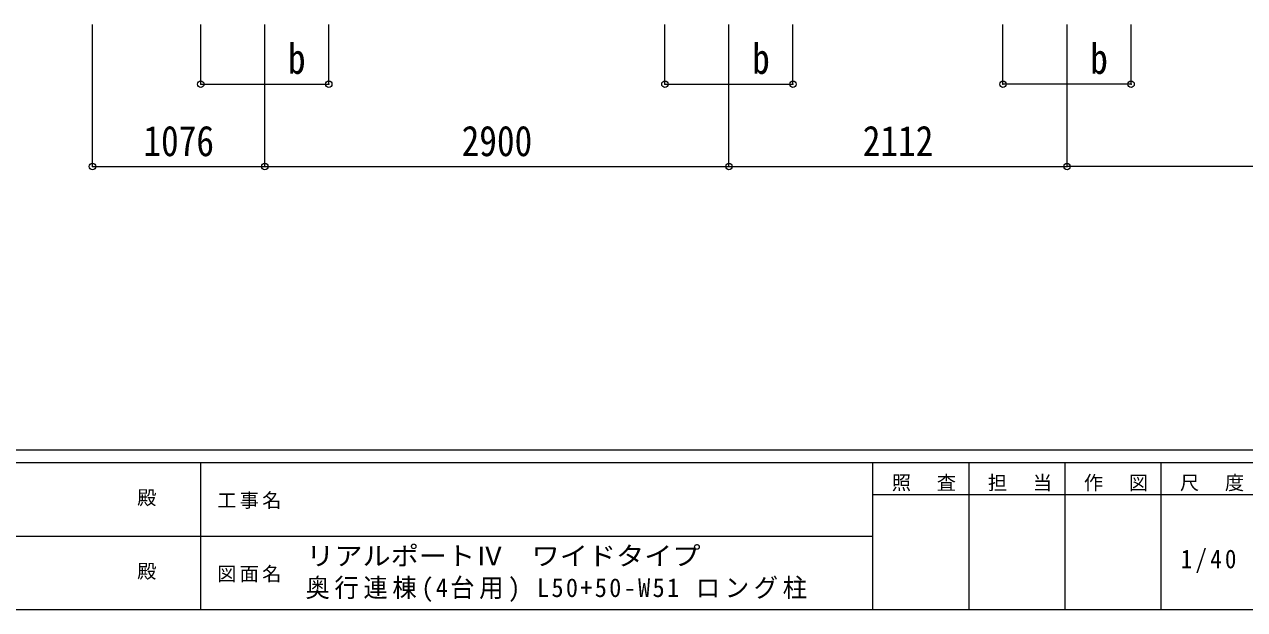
# Model space of a CAD drawing. Units: millimetres at full size, sheet at 1:40. Extents: x -11181 to 11305, y -7804 to 7716.
# Drawn here: x -1635 to 5988, y -7804 to -4143 of the extents above; entities that cross this region are included whole.
import ezdxf
from ezdxf.enums import TextEntityAlignment as Align

# ---------------------------------------------------------------- set-up
doc = ezdxf.new("R2010")
doc.units = ezdxf.units.MM
doc.header["$LTSCALE"] = 40
doc.header["$PDMODE"] = 32
doc.header["$PDSIZE"] = 40
doc.layers.add('0-A_寸法', color=6, linetype='Continuous', lineweight=9)
doc.layers.add('F-0_240', color=7, linetype='Continuous', lineweight=9)
doc.styles.add('ＭＳ ゴシック', font='')
doc.styles.get('ＭＳ ゴシック').set_extended_font_data('MS Gothic')

msp = doc.modelspace()

# ---------------------------------------------------------------- linework, layer by layer
at = {"layer": '0-A_寸法'}
for p, q in [((-1209.8, -5032.3), (-1209.8, -4142.91)), ((-533.81, -4517.32), (-533.81, -4142.91)), ((-133.81, -5032.3), (-133.81, -4142.91)), ((266.19, -4517.32), (266.19, -4142.91)), ((2366.19, -4517.32), (2366.19, -4142.91)), ((2766.19, -5032.3), (2766.19, -4142.91)), ((3166.19, -4517.32), (3166.19, -4142.91)), ((4478.19, -4517.32), (4478.19, -4142.91)), ((4878.19, -5032.3), (4878.19, -4142.91)), ((5278.19, -4517.32), (5278.19, -4142.91)), ((-533.81, -4517.32), (266.19, -4517.32)), ((2366.19, -4517.32), (3166.19, -4517.32)), ((5278.19, -4517.32), (4478.19, -4517.32)), ((-1209.8, -5032.3), (-133.81, -5032.3)), ((-133.81, -5032.3), (2766.19, -5032.3)), ((2766.19, -5032.3), (4878.19, -5032.3)), ((7778.19, -5032.3), (4878.19, -5032.3))]:
    msp.add_line(p, q, dxfattribs=at)
for p in [(-533.81, -4517.32), (266.19, -4517.32), (2366.19, -4517.32), (3166.19, -4517.32), (4478.19, -4517.32), (5278.19, -4517.32), (-1209.8, -5032.3), (-133.81, -5032.3), (2766.19, -5032.3), (4878.19, -5032.3)]:
    msp.add_point(p, dxfattribs=at)
at = {"layer": 'F-0_240', "color": 5}
for p, q in [((-11180.61, -6803.54), (10739.39, -6803.54)), ((-11180.61, -6883.54), (7183.72, -6883.54)), ((-536.28, -6883.54), (-536.28, -7803.54)), ((3663.72, -6883.54), (3663.72, -7803.54)), ((4263.72, -6883.54), (4263.72, -7803.54)), ((4863.72, -6883.54), (4863.72, -7803.54)), ((5463.72, -6883.54), (5463.72, -7803.54)), ((3663.72, -7083.54), (6063.72, -7083.54)), ((-4536.28, -7343.54), (3663.72, -7343.54)), ((-11180.61, -7803.54), (10739.39, -7803.54))]:
    msp.add_line(p, q, dxfattribs=at)

# ---------------------------------------------------------------- texts
at = {"layer": '0-A_寸法', "color": 7, "style": 'ＭＳ ゴシック', "width": 0.85}
for s, p in [('b', (11.19, -4509.32)), ('b', (2911.19, -4509.32)), ('b', (5023.19, -4509.32)), ('1076', (-891.8, -5024.3)), ('2900', (1096.19, -5024.3)), ('2112', (3602.19, -5024.3))]:
    msp.add_text(s, height=190.6, dxfattribs=at).set_placement(p, align=Align.BOTTOM_LEFT)
at = {"layer": 'F-0_240', "style": 'ＭＳ ゴシック'}
for p in [(-930.57, -7173.54), (-930.57, -7633.54)]:
    msp.add_text('殿', height=87.98, dxfattribs=at).set_placement(p, align=Align.BOTTOM_LEFT)
at = {"layer": 'F-0_240', "style": 'ＭＳ ゴシック', "width": 1.1}
msp.add_text('リアルポートⅣ\u3000ワイドタイプ', height=117.3, dxfattribs=at).set_placement((124.97, -7561.39), align=Align.BOTTOM_LEFT)
at = {"layer": 'F-0_240', "attachment_point": 7, "style": 'ＭＳ ゴシック'}
for s, insert, char_height in [('\\T1.17;照\u3000査', (3783.72, -7063.54), 87.98), ('\\T1.17;担\u3000当', (4383.72, -7063.54), 87.98), ('\\T1.17;作\u3000図', (4983.72, -7063.54), 87.98), ('\\T1.17;尺\u3000度', (5583.72, -7063.54), 87.98), ('\\T1.17;工事名', (-430.81, -7173.54), 87.98), ('\\T1.28;\\W0.9;1/40', (5588.72, -7573.54), 117.3), ('\\T1.17;図面名', (-430.81, -7633.54), 87.98), ('\\T1.19;\\W0.95;奥行連棟(4台用)\\~L50+50-W51\\~ロング柱', (120.88, -7756.06), 117.3)]:
    msp.add_mtext(s, dxfattribs=dict(at, insert=insert, char_height=char_height))

doc.saveas('drawing.dxf')
